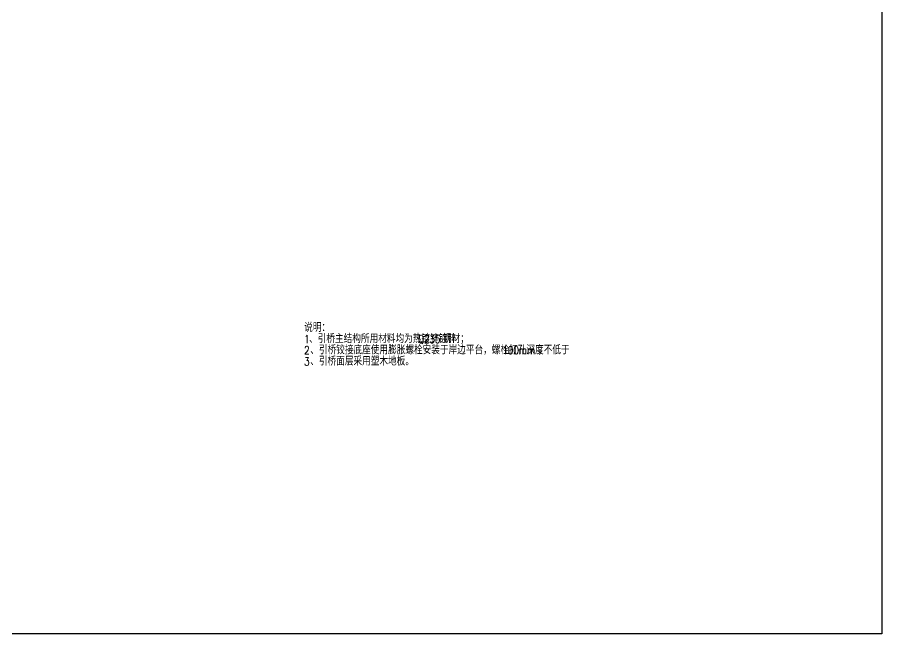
# Model space of a CAD drawing. Header units: millimetres. Extents: x 7263 to 319917, y -161937 to 156976.
# Drawn here: x 222844 to 230403, y -26036 to -20645 of the extents above; entities that cross this region are included whole.
import ezdxf

# ---------------------------------------------------------------- set-up
doc = ezdxf.new("R2010")
doc.units = ezdxf.units.MM
doc.header["$LTSCALE"] = 1000
doc.layers.add('PUB_TEXT', color=7, linetype='Continuous')
doc.layers.add('W-STEEL_FRAME钢架', color=3, linetype='Continuous')
doc.styles.get("Standard").update_dxf_attribs({"font": 'simplex.shx', "width": 0.8, "bigfont": 'hztxt.shx'})

msp = doc.modelspace()

# ---------------------------------------------------------------- linework, layer by layer
at = {"layer": 'W-STEEL_FRAME钢架'}
msp.add_lwpolyline([(214304.1, -15253.4), (230403.4, -15253.4), (230403.4, -26036.2), (214304.1, -26036.2)], close=True, dxfattribs=at)

# ---------------------------------------------------------------- texts
at = {"layer": 'PUB_TEXT', "width": 0.8}
for s, p in [('说明：', (225352.8, -23395.8)), ('1', (225352.8, -23493.8)), ('、引桥主结构所用材料均为热镀锌镀锌', (225395.5, -23493.8)), ('Q235', (226347.5, -23493.8)), ('钢材；', (226566.1, -23493.8)), ('2', (225352.8, -23591.8)), ('、引桥铰接底座使用膨胀螺栓安装于岸边平台，螺栓打孔深度不低于', (225406.1, -23591.8)), ('100mm', (227086.1, -23591.8)), ('；', (227395.5, -23591.8)), ('3', (225352.8, -23689.8)), ('、引桥面层采用塑木地板。', (225406.1, -23689.8))]:
    msp.add_text(s, height=70, dxfattribs=at).set_placement(p)

doc.saveas('drawing.dxf')
